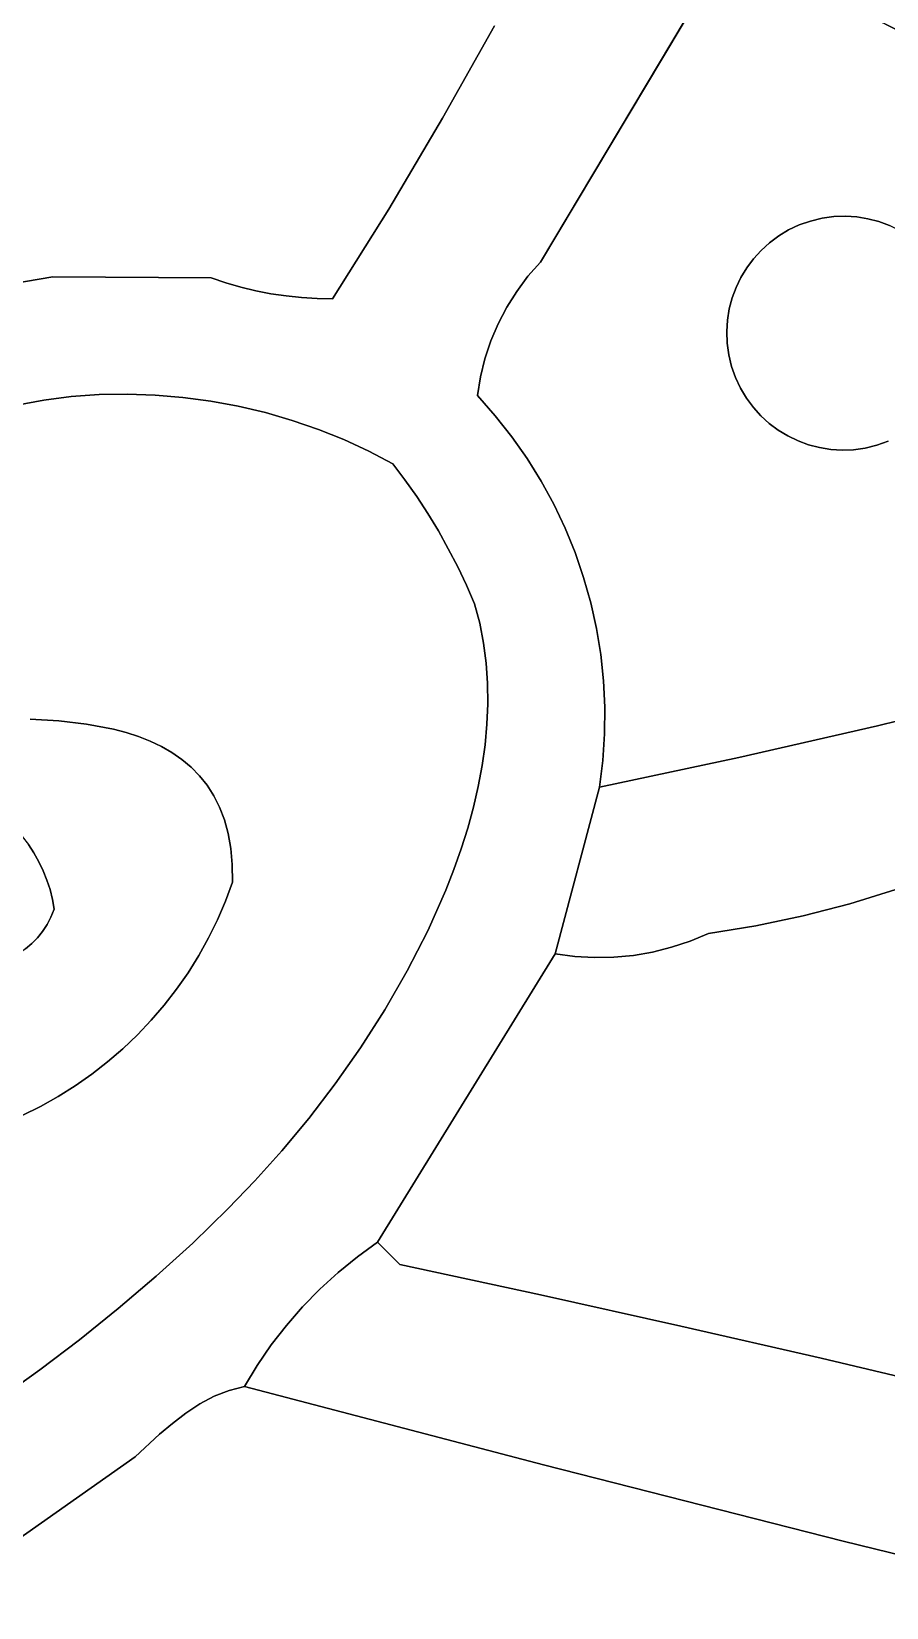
# Model space of a CAD drawing. Header units: inches. Extents: x 36.3 to 71.4, y 17.4 to 61.7.
# Drawn here: x 59.469 to 62.173, y 25.893 to 30.877 of the extents above; entities that cross this region are included whole.
import ezdxf

# ---------------------------------------------------------------- set-up
doc = ezdxf.new("R2010")
doc.units = ezdxf.units.IN
doc.layers.add('SURFACES_FOR_SKETCHUP', color=7, linetype='Continuous')

msp = doc.modelspace()

# ---------------------------------------------------------------- linework, layer by layer
at = {"layer": 'SURFACES_FOR_SKETCHUP'}
for points, invisible_edges in [([(59.407, 30.0793), (59.5363, 30.1016), (59.4638, 31.4881)], 10), ([(59.5452, 31.4727), (59.4638, 31.4881), (59.5363, 30.1016)], 10), ([(59.627, 31.4598), (59.5452, 31.4727), (59.5363, 30.1016)], 10), ([(59.7091, 31.4494), (59.627, 31.4598), (59.5363, 30.1016)], 10), ([(59.7091, 31.4494), (59.5363, 30.1016), (59.7915, 31.4414)], 3), ([(59.7915, 31.4414), (59.5363, 30.1016), (59.8742, 31.436)], 3), ([(60.0377, 30.0987), (59.8742, 31.436), (59.5363, 30.1016)], 3), ([(59.8742, 31.436), (60.0377, 30.0987), (59.957, 31.4331)], 3), ([(59.957, 31.4331), (60.0377, 30.0987), (60.0399, 31.4327)], 3), ([(60.5988, 30.3159), (60.0399, 31.4327), (60.0377, 30.0987)], 11), ([(60.9334, 30.8954), (60.0399, 31.4327), (60.7695, 30.6037)], 3), ([(60.7695, 30.6037), (60.0399, 31.4327), (60.5988, 30.3159)], 3), ([(62.2537, 30.8595), (62.299, 31.2168), (62.1678, 30.9015)], 3), ([(61.617, 31.0505), (60.9334, 30.8954), (61.0787, 30.1482)], 3), ([(61.617, 31.0505), (61.0787, 30.1482), (61.7767, 30.1852)], 10), ([(61.617, 31.0505), (61.7767, 30.1852), (61.8033, 30.2093)], 9), ([(61.617, 31.0505), (61.8033, 30.2093), (61.8323, 30.2309)], 9), ([(61.617, 31.0505), (61.8323, 30.2309), (61.712, 31.0383)], 3), ([(61.8637, 30.2497), (61.712, 31.0383), (61.8323, 30.2309)], 3), ([(61.712, 31.0383), (61.8637, 30.2497), (61.8061, 31.021)], 3), ([(61.8973, 30.2655), (61.8061, 31.021), (61.8637, 30.2497)], 3), ([(61.8061, 31.021), (61.8973, 30.2655), (61.8988, 30.9986)], 3), ([(61.933, 30.2781), (61.8988, 30.9986), (61.8973, 30.2655)], 3), ([(61.8988, 30.9986), (61.933, 30.2781), (61.9902, 30.9711)], 3), ([(61.9698, 30.287), (61.9902, 30.9711), (61.933, 30.2781)], 3), ([(61.9902, 30.9711), (61.9698, 30.287), (62.0799, 30.9388)], 3), ([(62.0066, 30.292), (62.0799, 30.9388), (61.9698, 30.287)], 3), ([(62.0799, 30.9388), (62.0066, 30.292), (62.1678, 30.9015)], 3), ([(60.7695, 30.6037), (61.0787, 30.1482), (60.9334, 30.8954)], 3), ([(62.0432, 30.2933), (62.1678, 30.9015), (62.0066, 30.292)], 3), ([(62.1678, 30.9015), (62.0432, 30.2933), (62.2537, 30.8595)], 3), ([(62.0793, 30.2911), (62.2537, 30.8595), (62.0432, 30.2933)], 3), ([(62.1148, 30.2853), (62.2537, 30.8595), (62.0793, 30.2911)], 3), ([(62.2537, 30.8595), (62.1148, 30.2853), (62.3373, 30.8127)], 3), ([(62.1493, 30.2762), (62.3373, 30.8127), (62.1148, 30.2853)], 3), ([(62.1826, 30.2639), (62.3373, 30.8127), (62.1493, 30.2762)], 3), ([(60.5988, 30.3159), (61.0787, 30.1482), (60.7695, 30.6037)], 3), ([(60.0841, 30.0828), (60.5988, 30.3159), (60.0377, 30.0987)], 3), ([(60.0841, 30.0828), (60.1311, 30.0691), (60.5988, 30.3159)], 10), ([(60.1786, 30.0575), (60.5988, 30.3159), (60.1311, 30.0691)], 3), ([(60.2265, 30.0481), (60.5988, 30.3159), (60.1786, 30.0575)], 3), ([(60.2748, 30.0409), (60.5988, 30.3159), (60.2265, 30.0481)], 3), ([(60.3234, 30.0358), (60.5988, 30.3159), (60.2748, 30.0409)], 3), ([(60.3234, 30.0358), (60.3723, 30.0329), (60.5988, 30.3159)], 10), ([(60.4213, 30.0323), (60.5988, 30.3159), (60.3723, 30.0329)], 2), ([(60.4213, 30.0323), (60.9451, 29.953), (60.5988, 30.3159)], 3), ([(61.0393, 30.1033), (61.0787, 30.1482), (60.5988, 30.3159)], 10), ([(61.0393, 30.1033), (60.5988, 30.3159), (61.0039, 30.0556)], 3), ([(61.0039, 30.0556), (60.5988, 30.3159), (60.9724, 30.0055)], 3), ([(60.9724, 30.0055), (60.5988, 30.3159), (60.9451, 29.953)], 3), ([(61.713, 30.0999), (61.933, 30.2781), (61.7314, 30.1303)], 3), ([(61.933, 30.2781), (61.713, 30.0999), (62.2146, 30.2484)], 11), ([(61.933, 30.2781), (61.8973, 30.2655), (61.7314, 30.1303)], 10), ([(61.7314, 30.1303), (61.8973, 30.2655), (61.7527, 30.1588)], 3), ([(61.7527, 30.1588), (61.8973, 30.2655), (61.7767, 30.1852)], 3), ([(61.8973, 30.2655), (61.8637, 30.2497), (61.7767, 30.1852)], 10), ([(61.9698, 30.287), (61.933, 30.2781), (62.1826, 30.2639)], 10), ([(62.2146, 30.2484), (62.1826, 30.2639), (61.933, 30.2781)], 10), ([(61.9698, 30.287), (62.1148, 30.2853), (62.0066, 30.292)], 3), ([(62.1493, 30.2762), (62.1148, 30.2853), (61.9698, 30.287)], 10), ([(62.1826, 30.2639), (62.1493, 30.2762), (61.9698, 30.287)], 10), ([(62.0793, 30.2911), (62.0432, 30.2933), (62.0066, 30.292)], 8), ([(62.0793, 30.2911), (62.0066, 30.292), (62.1148, 30.2853)], 3), ([(61.713, 30.0999), (61.8615, 29.5984), (62.2146, 30.2484)], 11), ([(61.8033, 30.2093), (61.7767, 30.1852), (61.8637, 30.2497)], 10), ([(61.8637, 30.2497), (61.8323, 30.2309), (61.8033, 30.2093)], 8), ([(62.3927, 30.0284), (62.2146, 30.2484), (61.8615, 29.5984)], 11), ([(61.7527, 30.1588), (61.7767, 30.1852), (61.0787, 30.1482)], 10), ([(61.7314, 30.1303), (61.7527, 30.1588), (61.0787, 30.1482)], 10), ([(61.0787, 30.1482), (61.0393, 30.1033), (61.6695, 29.892)], 10), ([(61.6681, 29.9286), (61.6704, 29.9647), (61.0787, 30.1482)], 10), ([(61.6695, 29.892), (61.6681, 29.9286), (61.0787, 30.1482)], 10), ([(61.6704, 29.9647), (61.6762, 30.0001), (61.0787, 30.1482)], 10), ([(61.6762, 30.0001), (61.6853, 30.0346), (61.0787, 30.1482)], 10), ([(61.6853, 30.0346), (61.6976, 30.068), (61.0787, 30.1482)], 10), ([(61.6976, 30.068), (61.713, 30.0999), (61.0787, 30.1482)], 10), ([(61.713, 30.0999), (61.7314, 30.1303), (61.0787, 30.1482)], 10), ([(59.407, 30.0793), (59.508, 29.7116), (59.5363, 30.1016)], 3), ([(59.508, 29.7116), (59.407, 30.0793), (59.4222, 29.6956)], 3), ([(59.595, 29.7227), (59.5363, 30.1016), (59.508, 29.7116)], 3), ([(60.0377, 30.0987), (59.5363, 30.1016), (59.7712, 29.7306)], 10), ([(59.6828, 29.729), (59.5363, 30.1016), (59.595, 29.7227)], 3), ([(59.6828, 29.729), (59.7712, 29.7306), (59.5363, 30.1016)], 10), ([(59.7712, 29.7306), (59.8597, 29.7277), (60.0377, 30.0987)], 10), ([(59.8597, 29.7277), (59.948, 29.7202), (60.0377, 30.0987)], 10), ([(60.0841, 30.0828), (60.0377, 30.0987), (59.948, 29.7202)], 10), ([(59.948, 29.7202), (60.0359, 29.7084), (60.0841, 30.0828)], 10), ([(60.1311, 30.0691), (60.0841, 30.0828), (60.0359, 29.7084)], 10), ([(60.1786, 30.0575), (60.1311, 30.0691), (60.0359, 29.7084)], 10), ([(61.0393, 30.1033), (61.0039, 30.0556), (61.6695, 29.892)], 10), ([(61.6976, 30.068), (61.6853, 30.0346), (61.6745, 29.8552)], 10), ([(61.6745, 29.8552), (61.6834, 29.8184), (61.6976, 30.068)], 10), ([(61.713, 30.0999), (61.6976, 30.068), (61.6834, 29.8184)], 10), ([(61.6834, 29.8184), (61.8615, 29.5984), (61.713, 30.0999)], 11), ([(60.0359, 29.7084), (60.1231, 29.6923), (60.1786, 30.0575)], 10), ([(60.2265, 30.0481), (60.1786, 30.0575), (60.1231, 29.6923)], 10), ([(60.1231, 29.6923), (60.2091, 29.6719), (60.2265, 30.0481)], 10), ([(60.2748, 30.0409), (60.2265, 30.0481), (60.2091, 29.6719)], 10), ([(60.3234, 30.0358), (60.2748, 30.0409), (60.2091, 29.6719)], 10), ([(60.2091, 29.6719), (60.2937, 29.6475), (60.3234, 30.0358)], 10), ([(60.3723, 30.0329), (60.3234, 30.0358), (60.2937, 29.6475)], 10), ([(60.4213, 30.0323), (60.3723, 30.0329), (60.2937, 29.6475)], 10), ([(60.2937, 29.6475), (60.3765, 29.619), (60.4213, 30.0323)], 10), ([(60.3765, 29.619), (60.4573, 29.5867), (60.4213, 30.0323)], 10), ([(60.9451, 29.953), (60.4213, 30.0323), (60.9221, 29.8986)], 3), ([(60.4213, 30.0323), (60.4573, 29.5867), (60.8892, 29.7847)], 11), ([(60.9221, 29.8986), (60.4213, 30.0323), (60.9034, 29.8424)], 3), ([(60.9034, 29.8424), (60.4213, 30.0323), (60.8892, 29.7847)], 3), ([(60.9724, 30.0055), (61.6695, 29.892), (61.0039, 30.0556)], 3), ([(61.6853, 30.0346), (61.6762, 30.0001), (61.6745, 29.8552)], 10), ([(62.1431, 29.5688), (62.3927, 30.0284), (61.8615, 29.5984)], 11), ([(62.1431, 29.5688), (62.3631, 29.7469), (62.3927, 30.0284)], 11), ([(60.9451, 29.953), (60.9886, 29.5958), (60.9724, 30.0055)], 3), ([(61.6695, 29.892), (60.9724, 30.0055), (61.6745, 29.8552)], 3), ([(60.9724, 30.0055), (60.9886, 29.5958), (61.6745, 29.8552)], 11), ([(61.6704, 29.9647), (61.6681, 29.9286), (61.6695, 29.892)], 8), ([(61.6704, 29.9647), (61.6695, 29.892), (61.6762, 30.0001)], 3), ([(61.6745, 29.8552), (61.6762, 30.0001), (61.6695, 29.892)], 3), ([(60.9221, 29.8986), (60.9886, 29.5958), (60.9451, 29.953)], 3), ([(60.9034, 29.8424), (60.9361, 29.6621), (60.9221, 29.8986)], 3), ([(60.9886, 29.5958), (60.9221, 29.8986), (60.9361, 29.6621)], 3), ([(60.8892, 29.7847), (60.9361, 29.6621), (60.9034, 29.8424)], 3), ([(61.0369, 29.5269), (61.6745, 29.8552), (60.9886, 29.5958)], 3), ([(61.6745, 29.8552), (61.0369, 29.5269), (61.6834, 29.8184)], 3), ([(61.6834, 29.8184), (61.0369, 29.5269), (61.696, 29.7827)], 3), ([(61.6834, 29.8184), (61.696, 29.7827), (61.8312, 29.6168)], 10), ([(61.8615, 29.5984), (61.6834, 29.8184), (61.8312, 29.6168)], 3), ([(60.5357, 29.5505), (60.8892, 29.7847), (60.4573, 29.5867)], 3), ([(60.8892, 29.7847), (60.5357, 29.5505), (60.8796, 29.7258)], 3), ([(60.8892, 29.7847), (60.8796, 29.7258), (60.9361, 29.6621)], 8), ([(61.0811, 29.4556), (61.696, 29.7827), (61.0369, 29.5269)], 3), ([(61.696, 29.7827), (61.0811, 29.4556), (61.7118, 29.7491)], 3), ([(61.8027, 29.6381), (61.696, 29.7827), (61.7763, 29.6621)], 3), ([(61.8312, 29.6168), (61.696, 29.7827), (61.8027, 29.6381)], 3), ([(61.696, 29.7827), (61.7118, 29.7491), (61.7763, 29.6621)], 10), ([(59.4222, 29.6956), (59.5552, 28.6967), (59.508, 29.7116)], 3), ([(59.508, 29.7116), (59.5552, 28.6967), (59.595, 29.7227)], 3), ([(59.6435, 28.6866), (59.595, 29.7227), (59.5552, 28.6967)], 3), ([(59.595, 29.7227), (59.6435, 28.6866), (59.6828, 29.729)], 3), ([(59.6828, 29.729), (59.6435, 28.6866), (59.7712, 29.7306)], 3), ([(59.7279, 28.6706), (59.7712, 29.7306), (59.6435, 28.6866)], 3), ([(59.7712, 29.7306), (59.7279, 28.6706), (59.8597, 29.7277)], 3), ([(59.8597, 29.7277), (59.7279, 28.6706), (59.948, 29.7202)], 3), ([(59.7682, 28.66), (59.948, 29.7202), (59.7279, 28.6706)], 3), ([(59.948, 29.7202), (59.7682, 28.66), (60.0359, 29.7084)], 3), ([(60.6114, 29.5105), (60.8796, 29.7258), (60.5357, 29.5505)], 3), ([(60.6502, 29.4591), (60.8796, 29.7258), (60.6114, 29.5105)], 3), ([(60.8796, 29.7258), (60.6502, 29.4591), (60.9361, 29.6621)], 3), ([(61.1211, 29.3822), (61.7118, 29.7491), (61.0811, 29.4556)], 3), ([(61.7118, 29.7491), (61.1211, 29.3822), (61.7306, 29.7177)], 3), ([(61.1569, 29.3068), (61.7306, 29.7177), (61.1211, 29.3822)], 3), ([(61.7306, 29.7177), (61.1569, 29.3068), (61.7522, 29.6886)], 3), ([(61.7522, 29.6886), (61.7763, 29.6621), (61.7118, 29.7491)], 10), ([(61.7118, 29.7491), (61.7306, 29.7177), (61.7522, 29.6886)], 8), ([(62.3631, 29.7469), (62.1431, 29.5688), (62.3447, 29.7166)], 3), ([(62.1431, 29.5688), (62.1788, 29.5814), (62.3447, 29.7166)], 10), ([(59.5552, 28.6967), (59.4222, 29.6956), (59.4644, 28.702)], 3), ([(59.8071, 28.6475), (60.0359, 29.7084), (59.7682, 28.66)], 3), ([(60.0359, 29.7084), (59.8071, 28.6475), (60.1231, 29.6923)], 3), ([(59.8444, 28.6329), (60.1231, 29.6923), (59.8071, 28.6475)], 3), ([(60.1231, 29.6923), (59.8444, 28.6329), (60.2091, 29.6719)], 3), ([(60.2091, 29.6719), (59.8444, 28.6329), (60.2937, 29.6475)], 3), ([(60.6873, 29.4065), (60.9361, 29.6621), (60.6502, 29.4591)], 3), ([(60.9361, 29.6621), (60.6873, 29.4065), (60.9886, 29.5958)], 3), ([(61.7522, 29.6886), (61.1569, 29.3068), (61.7763, 29.6621)], 3), ([(61.1882, 29.2297), (61.7763, 29.6621), (61.1569, 29.3068)], 3), ([(61.7763, 29.6621), (61.1882, 29.2297), (61.8027, 29.6381)], 3), ([(59.8798, 28.616), (60.2937, 29.6475), (59.8444, 28.6329)], 3), ([(60.2937, 29.6475), (59.8798, 28.616), (60.3765, 29.619)], 3), ([(59.9133, 28.5968), (60.3765, 29.619), (59.8798, 28.616)], 3), ([(60.3765, 29.619), (59.9133, 28.5968), (60.4573, 29.5867)], 3), ([(61.2152, 29.151), (61.8027, 29.6381), (61.1882, 29.2297)], 3), ([(61.8027, 29.6381), (61.2152, 29.151), (61.8312, 29.6168)], 3), ([(61.8312, 29.6168), (61.2152, 29.151), (61.8615, 29.5984)], 3), ([(60.4573, 29.5867), (59.9133, 28.5968), (60.7225, 29.3526)], 11), ([(60.6873, 29.4065), (60.4573, 29.5867), (60.7225, 29.3526)], 3), ([(60.4573, 29.5867), (60.6873, 29.4065), (60.5357, 29.5505)], 3), ([(60.7225, 29.3526), (60.9886, 29.5958), (60.6873, 29.4065)], 3), ([(60.9886, 29.5958), (60.7225, 29.3526), (61.0369, 29.5269)], 3), ([(61.2378, 29.0708), (61.8615, 29.5984), (61.2152, 29.151)], 3), ([(61.8935, 29.583), (61.8615, 29.5984), (61.2378, 29.0708)], 10), ([(61.2378, 29.0708), (61.2558, 28.9895), (61.8935, 29.583)], 10), ([(61.9268, 29.5706), (61.8935, 29.583), (61.2558, 28.9895)], 10), ([(61.2558, 28.9895), (61.706, 28.5809), (61.9268, 29.5706)], 11), ([(61.9268, 29.5706), (61.706, 28.5809), (61.9613, 29.5615)], 3), ([(62.1446, 28.6815), (61.9613, 29.5615), (61.706, 28.5809)], 3), ([(61.8615, 29.5984), (61.8935, 29.583), (62.1431, 29.5688)], 10), ([(61.8935, 29.583), (61.9268, 29.5706), (62.1063, 29.5599)], 10), ([(62.1063, 29.5599), (62.1431, 29.5688), (61.8935, 29.583)], 10), ([(61.9268, 29.5706), (61.9613, 29.5615), (62.1063, 29.5599)], 10), ([(61.9968, 29.5558), (61.9613, 29.5615), (62.1446, 28.6815)], 10), ([(61.9968, 29.5558), (62.0694, 29.5548), (61.9613, 29.5615)], 3), ([(62.1063, 29.5599), (61.9613, 29.5615), (62.0694, 29.5548)], 3), ([(62.0694, 29.5548), (62.1446, 28.6815), (62.1063, 29.5599)], 3), ([(62.1063, 29.5599), (62.1446, 28.6815), (62.1431, 29.5688)], 3), ([(62.1431, 29.5688), (62.5815, 28.7891), (62.1788, 29.5814)], 3), ([(62.5815, 28.7891), (62.1431, 29.5688), (62.1446, 28.6815)], 3), ([(60.6502, 29.4591), (60.5357, 29.5505), (60.6873, 29.4065)], 3), ([(60.6114, 29.5105), (60.5357, 29.5505), (60.6502, 29.4591)], 2), ([(60.7559, 29.2977), (61.0369, 29.5269), (60.7225, 29.3526)], 3), ([(61.0369, 29.5269), (60.7559, 29.2977), (61.0811, 29.4556)], 3), ([(61.9968, 29.5558), (62.1446, 28.6815), (62.0329, 29.5535)], 3), ([(61.9968, 29.5558), (62.0329, 29.5535), (62.0694, 29.5548)], 8), ([(62.0329, 29.5535), (62.1446, 28.6815), (62.0694, 29.5548)], 3), ([(60.7874, 29.2416), (61.0811, 29.4556), (60.7559, 29.2977)], 3), ([(61.0811, 29.4556), (60.7874, 29.2416), (61.1211, 29.3822)], 3), ([(60.817, 29.1845), (61.1211, 29.3822), (60.7874, 29.2416)], 3), ([(61.1211, 29.3822), (60.817, 29.1845), (61.1569, 29.3068)], 3), ([(59.9447, 28.5751), (60.7225, 29.3526), (59.9133, 28.5968)], 3), ([(60.7225, 29.3526), (59.9447, 28.5751), (60.7559, 29.2977)], 3), ([(60.7559, 29.2977), (59.9447, 28.5751), (60.7874, 29.2416)], 3), ([(60.8447, 29.1263), (61.1569, 29.3068), (60.817, 29.1845)], 3), ([(61.1569, 29.3068), (60.8447, 29.1263), (61.1882, 29.2297)], 3), ([(59.9738, 28.5507), (60.7874, 29.2416), (59.9447, 28.5751)], 3), ([(60.7874, 29.2416), (59.9738, 28.5507), (60.817, 29.1845)], 3), ([(60.8704, 29.0673), (61.1882, 29.2297), (60.8447, 29.1263)], 3), ([(61.1882, 29.2297), (60.8704, 29.0673), (61.2152, 29.151)], 3), ([(60.817, 29.1845), (59.9738, 28.5507), (60.8447, 29.1263)], 3), ([(60.0004, 28.5235), (60.8447, 29.1263), (59.9738, 28.5507)], 3), ([(60.8447, 29.1263), (60.0004, 28.5235), (60.8867, 29.0056)], 11), ([(60.8704, 29.0673), (60.8447, 29.1263), (60.8867, 29.0056)], 2), ([(60.8867, 29.0056), (61.2152, 29.151), (60.8704, 29.0673)], 3), ([(61.2152, 29.151), (60.8867, 29.0056), (61.2378, 29.0708)], 3), ([(60.8989, 28.9431), (61.2378, 29.0708), (60.8867, 29.0056)], 3), ([(61.2378, 29.0708), (60.8989, 28.9431), (61.2558, 28.9895)], 3), ([(60.8989, 28.9431), (60.8867, 29.0056), (60.0004, 28.5235)], 10), ([(60.9072, 28.8798), (61.2558, 28.9895), (60.8989, 28.9431)], 3), ([(61.2558, 28.9895), (60.9072, 28.8798), (61.2693, 28.9072)], 3), ([(61.2693, 28.9072), (61.706, 28.5809), (61.2558, 28.9895)], 3), ([(60.9072, 28.8798), (60.8989, 28.9431), (60.0004, 28.5235)], 10), ([(60.0004, 28.5235), (60.0244, 28.4934), (60.9072, 28.8798)], 10), ([(60.9116, 28.8159), (60.9072, 28.8798), (60.0244, 28.4934)], 10), ([(60.9116, 28.8159), (61.2693, 28.9072), (60.9072, 28.8798)], 3), ([(61.2693, 28.9072), (60.9116, 28.8159), (61.2781, 28.8241)], 3), ([(61.2781, 28.8241), (61.706, 28.5809), (61.2693, 28.9072)], 3), ([(60.9124, 28.7513), (60.9116, 28.8159), (60.0244, 28.4934)], 10), ([(60.9124, 28.7513), (61.2781, 28.8241), (60.9116, 28.8159)], 3), ([(61.2781, 28.8241), (60.9124, 28.7513), (61.2822, 28.7403)], 3), ([(61.2822, 28.7403), (61.706, 28.5809), (61.2781, 28.8241)], 3), ([(62.5815, 28.7891), (62.1446, 28.6815), (62.4958, 28.2259)], 10), ([(60.9097, 28.6864), (60.9124, 28.7513), (60.0244, 28.4934)], 10), ([(60.9124, 28.7513), (60.9097, 28.6864), (61.2822, 28.7403)], 10), ([(61.2816, 28.6562), (61.2822, 28.7403), (60.9097, 28.6864)], 10), ([(61.2816, 28.6562), (61.706, 28.5809), (61.2822, 28.7403)], 3), ([(59.4644, 28.702), (59.44, 28.331), (59.5552, 28.6967)], 3), ([(59.5552, 28.6967), (59.44, 28.331), (59.6435, 28.6866)], 3), ([(59.44, 28.331), (59.4593, 28.3056), (59.6435, 28.6866)], 10), ([(59.7279, 28.6706), (59.6435, 28.6866), (59.4593, 28.3056)], 10), ([(59.4593, 28.3056), (59.4768, 28.2791), (59.7279, 28.6706)], 10), ([(59.7682, 28.66), (59.7279, 28.6706), (59.4768, 28.2791)], 10), ([(60.0244, 28.4934), (60.0457, 28.4601), (60.9097, 28.6864)], 10), ([(60.9037, 28.621), (60.9097, 28.6864), (60.0457, 28.4601)], 10), ([(60.9097, 28.6864), (60.9037, 28.621), (61.2816, 28.6562)], 10), ([(62.1446, 28.6815), (61.706, 28.5809), (62.0569, 28.1188)], 10), ([(62.0569, 28.1188), (62.2025, 28.1639), (62.1446, 28.6815)], 10), ([(62.2025, 28.1639), (62.4958, 28.2259), (62.1446, 28.6815)], 10), ([(59.7682, 28.66), (59.4768, 28.2791), (59.8071, 28.6475)], 3), ([(59.4924, 28.2515), (59.8071, 28.6475), (59.4768, 28.2791)], 3), ([(59.8071, 28.6475), (59.4924, 28.2515), (59.8444, 28.6329)], 3), ([(59.8444, 28.6329), (59.4924, 28.2515), (59.8798, 28.616)], 3), ([(59.8798, 28.616), (59.4924, 28.2515), (59.9133, 28.5968)], 3), ([(60.8944, 28.5554), (60.9037, 28.621), (60.0457, 28.4601)], 10), ([(60.9037, 28.621), (60.8944, 28.5554), (61.2762, 28.5717)], 10), ([(61.2762, 28.5717), (61.2816, 28.6562), (60.9037, 28.621)], 10), ([(61.2762, 28.5717), (61.706, 28.5809), (61.2816, 28.6562)], 3), ([(59.5061, 28.2229), (59.9133, 28.5968), (59.4924, 28.2515)], 3), ([(59.9133, 28.5968), (59.5061, 28.2229), (59.9447, 28.5751)], 3), ([(59.9447, 28.5751), (59.5061, 28.2229), (59.9738, 28.5507)], 3), ([(61.2659, 28.4873), (61.2762, 28.5717), (60.8944, 28.5554)], 10), ([(61.706, 28.5809), (61.2659, 28.4873), (61.61, 28.0248)], 10), ([(61.2659, 28.4873), (61.706, 28.5809), (61.2762, 28.5717)], 2), ([(61.61, 28.0248), (61.7605, 28.0492), (61.706, 28.5809)], 10), ([(61.9095, 28.0805), (62.0569, 28.1188), (61.706, 28.5809)], 10), ([(61.7605, 28.0492), (61.9095, 28.0805), (61.706, 28.5809)], 10), ([(59.9738, 28.5507), (59.5061, 28.2229), (60.0004, 28.5235)], 3), ([(60.0004, 28.5235), (59.5061, 28.2229), (60.0244, 28.4934)], 3), ([(60.8944, 28.5554), (60.0457, 28.4601), (60.0639, 28.4236)], 9), ([(60.8944, 28.5554), (60.0639, 28.4236), (60.882, 28.4896)], 3), ([(60.8944, 28.5554), (60.882, 28.4896), (61.2659, 28.4873)], 10), ([(60.0457, 28.4601), (60.0244, 28.4934), (59.5061, 28.2229)], 10), ([(60.0791, 28.3837), (60.882, 28.4896), (60.0639, 28.4236)], 3), ([(60.882, 28.4896), (60.0791, 28.3837), (60.8668, 28.4238)], 3), ([(61.2659, 28.4873), (60.8487, 28.3579), (61.1254, 27.9606)], 3), ([(60.8668, 28.4238), (60.8487, 28.3579), (61.2659, 28.4873)], 10), ([(60.882, 28.4896), (60.8668, 28.4238), (61.2659, 28.4873)], 10), ([(61.1254, 27.9606), (61.1872, 27.9522), (61.2659, 28.4873)], 2), ([(61.1872, 27.9522), (61.2492, 27.9485), (61.2659, 28.4873)], 10), ([(61.3111, 27.9496), (61.2659, 28.4873), (61.2492, 27.9485)], 3), ([(61.4336, 27.9658), (61.4937, 27.9809), (61.2659, 28.4873)], 10), ([(61.3727, 27.9554), (61.4336, 27.9658), (61.2659, 28.4873)], 10), ([(61.5526, 28.0006), (61.2659, 28.4873), (61.4937, 27.9809)], 3), ([(61.3727, 27.9554), (61.2659, 28.4873), (61.3111, 27.9496)], 3), ([(61.61, 28.0248), (61.2659, 28.4873), (61.5526, 28.0006)], 3), ([(59.5061, 28.2229), (59.5178, 28.1935), (60.0457, 28.4601)], 10), ([(60.0639, 28.4236), (60.0457, 28.4601), (59.5178, 28.1935)], 10), ([(60.0791, 28.3837), (60.0639, 28.4236), (59.5178, 28.1935)], 10), ([(60.8668, 28.4238), (60.0791, 28.3837), (60.8487, 28.3579)], 3), ([(60.091, 28.3403), (60.0791, 28.3837), (59.5178, 28.1935)], 10), ([(60.091, 28.3403), (60.8487, 28.3579), (60.0791, 28.3837)], 3), ([(59.5178, 28.1935), (59.5276, 28.1633), (60.091, 28.3403)], 10), ([(60.0994, 28.2932), (60.091, 28.3403), (59.5276, 28.1633)], 10), ([(60.8487, 28.3579), (60.091, 28.3403), (60.8281, 28.2922)], 3), ([(60.8281, 28.2922), (60.091, 28.3403), (60.8049, 28.2267)], 3), ([(60.0994, 28.2932), (60.8049, 28.2267), (60.091, 28.3403)], 3), ([(60.8281, 28.2922), (61.1254, 27.9606), (60.8487, 28.3579)], 3), ([(59.169, 28.2657), (59.4924, 28.2515), (59.2019, 28.3041)], 3), ([(59.4924, 28.2515), (59.169, 28.2657), (59.5061, 28.2229)], 3), ([(59.5061, 28.2229), (59.169, 28.2657), (59.4504, 27.976)], 11), ([(59.4593, 28.3056), (59.2019, 28.3041), (59.4768, 28.2791)], 3), ([(59.4768, 28.2791), (59.2019, 28.3041), (59.4924, 28.2515)], 3), ([(60.1042, 28.2422), (60.0994, 28.2932), (59.5276, 28.1633)], 10), ([(60.8049, 28.2267), (60.0994, 28.2932), (60.7795, 28.1615)], 3), ([(60.1042, 28.2422), (60.7795, 28.1615), (60.0994, 28.2932)], 3), ([(60.8049, 28.2267), (61.1254, 27.9606), (60.8281, 28.2922)], 3), ([(59.5178, 28.1935), (59.5061, 28.2229), (59.4504, 27.976)], 10), ([(60.0827, 28.1267), (60.1042, 28.2422), (59.5276, 28.1633)], 11), ([(60.0827, 28.1267), (60.1052, 28.1872), (60.1042, 28.2422)], 8), ([(60.7795, 28.1615), (60.1042, 28.2422), (60.7222, 28.0325)], 3), ([(60.1052, 28.1872), (60.7222, 28.0325), (60.1042, 28.2422)], 3), ([(60.7795, 28.1615), (61.1254, 27.9606), (60.8049, 28.2267)], 3), ([(59.4504, 27.976), (59.4697, 27.9926), (59.5178, 28.1935)], 10), ([(59.4697, 27.9926), (59.4875, 28.0111), (59.5178, 28.1935)], 10), ([(59.5178, 28.1935), (59.4875, 28.0111), (59.5276, 28.1633)], 3), ([(60.0827, 28.1267), (60.6573, 27.906), (60.1052, 28.1872)], 3), ([(60.7222, 28.0325), (60.1052, 28.1872), (60.6573, 27.906)], 3), ([(59.4875, 28.0111), (59.5037, 28.0312), (59.5276, 28.1633)], 10), ([(59.5037, 28.0312), (59.5181, 28.0529), (59.5276, 28.1633)], 10), ([(59.5352, 28.1324), (59.5276, 28.1633), (59.5181, 28.0529)], 10), ([(59.5305, 28.0762), (59.5352, 28.1324), (59.5181, 28.0529)], 3), ([(59.5352, 28.1324), (60.0827, 28.1267), (59.5276, 28.1633)], 3), ([(59.5408, 28.101), (59.5352, 28.1324), (59.5305, 28.0762)], 2), ([(59.5408, 28.101), (60.0572, 28.0677), (59.5352, 28.1324)], 3), ([(60.0827, 28.1267), (59.5352, 28.1324), (60.0572, 28.0677)], 3), ([(60.0572, 28.0677), (60.5861, 27.7826), (60.0827, 28.1267)], 3), ([(60.6573, 27.906), (60.0827, 28.1267), (60.5861, 27.7826)], 3), ([(60.7222, 28.0325), (61.1254, 27.9606), (60.7795, 28.1615)], 3), ([(62.0569, 28.1188), (61.9095, 28.0805), (61.9669, 26.6809)], 10), ([(61.9669, 26.6809), (62.4099, 26.5765), (62.0569, 28.1188)], 10), ([(62.0569, 28.1188), (62.4099, 26.5765), (62.2025, 28.1639)], 3), ([(59.5305, 28.0762), (59.5181, 28.0529), (59.8889, 27.7982)], 10), ([(59.5408, 28.101), (59.5305, 28.0762), (59.9278, 27.8484)], 10), ([(59.8889, 27.7982), (59.9278, 27.8484), (59.5305, 28.0762)], 10), ([(59.9979, 27.9545), (60.0289, 28.0103), (59.5408, 28.101)], 10), ([(59.9641, 27.9005), (59.9979, 27.9545), (59.5408, 28.101)], 10), ([(60.0572, 28.0677), (59.5408, 28.101), (60.0289, 28.0103)], 3), ([(59.9641, 27.9005), (59.5408, 28.101), (59.9278, 27.8484)], 3), ([(60.0289, 28.0103), (60.5861, 27.7826), (60.0572, 28.0677)], 3), ([(61.9095, 28.0805), (61.7605, 28.0492), (61.9669, 26.6809)], 10), ([(59.5037, 28.0312), (59.4875, 28.0111), (59.8476, 27.75)], 10), ([(59.5181, 28.0529), (59.5037, 28.0312), (59.8476, 27.75)], 10), ([(59.8476, 27.75), (59.8889, 27.7982), (59.5181, 28.0529)], 10), ([(60.6573, 27.906), (61.1254, 27.9606), (60.7222, 28.0325)], 3), ([(61.7605, 28.0492), (61.5526, 28.0006), (61.5232, 26.7825)], 11), ([(61.5232, 26.7825), (61.9669, 26.6809), (61.7605, 28.0492)], 10), ([(61.7605, 28.0492), (61.61, 28.0248), (61.5526, 28.0006)], 8), ([(59.4504, 27.976), (59.4297, 27.9613), (59.7099, 27.6186)], 10), ([(59.4697, 27.9926), (59.4504, 27.976), (59.758, 27.6601)], 10), ([(59.7099, 27.6186), (59.758, 27.6601), (59.4504, 27.976)], 10), ([(59.4875, 28.0111), (59.4697, 27.9926), (59.804, 27.704)], 10), ([(59.758, 27.6601), (59.804, 27.704), (59.4697, 27.9926)], 10), ([(59.804, 27.704), (59.8476, 27.75), (59.4875, 28.0111)], 10), ([(59.9979, 27.9545), (60.5097, 27.6633), (60.0289, 28.0103)], 3), ([(60.5861, 27.7826), (60.0289, 28.0103), (60.5097, 27.6633)], 3), ([(61.4336, 27.9658), (61.3727, 27.9554), (61.5232, 26.7825)], 10), ([(61.4937, 27.9809), (61.4336, 27.9658), (61.5232, 26.7825)], 10), ([(61.5526, 28.0006), (61.4937, 27.9809), (61.5232, 26.7825)], 10), ([(59.3363, 27.9226), (59.311, 27.9183), (59.4972, 27.4773)], 10), ([(59.4393, 27.4486), (59.4972, 27.4773), (59.311, 27.9183)], 10), ([(59.3609, 27.9291), (59.3363, 27.9226), (59.4972, 27.4773)], 10), ([(59.3848, 27.9377), (59.3609, 27.9291), (59.5532, 27.5087)], 10), ([(59.4972, 27.4773), (59.5532, 27.5087), (59.3609, 27.9291)], 10), ([(59.4078, 27.9485), (59.3848, 27.9377), (59.6074, 27.5428)], 10), ([(59.5532, 27.5087), (59.6074, 27.5428), (59.3848, 27.9377)], 10), ([(59.4297, 27.9613), (59.4078, 27.9485), (59.6597, 27.5795)], 10), ([(59.6074, 27.5428), (59.6597, 27.5795), (59.4078, 27.9485)], 10), ([(59.6597, 27.5795), (59.7099, 27.6186), (59.4297, 27.9613)], 10), ([(59.9641, 27.9005), (60.4292, 27.5487), (59.9979, 27.9545)], 3), ([(60.5097, 27.6633), (59.9979, 27.9545), (60.4292, 27.5487)], 3), ([(60.5636, 27.0477), (61.1254, 27.9606), (60.5097, 27.6633)], 10), ([(60.5861, 27.7826), (60.5097, 27.6633), (61.1254, 27.9606)], 10), ([(60.5636, 27.0477), (61.0789, 26.8813), (61.1254, 27.9606)], 3), ([(60.6573, 27.906), (60.5861, 27.7826), (61.1254, 27.9606)], 10), ([(61.1872, 27.9522), (61.1254, 27.9606), (61.0789, 26.8813)], 10), ([(61.3727, 27.9554), (61.3111, 27.9496), (61.0789, 26.8813)], 10), ([(61.0789, 26.8813), (61.5232, 26.7825), (61.3727, 27.9554)], 10), ([(61.2492, 27.9485), (61.1872, 27.9522), (61.0789, 26.8813)], 10), ([(61.3111, 27.9496), (61.2492, 27.9485), (61.0789, 26.8813)], 10), ([(59.9278, 27.8484), (60.4292, 27.5487), (59.9641, 27.9005)], 3), ([(59.8889, 27.7982), (60.346, 27.4398), (59.9278, 27.8484)], 3), ([(60.4292, 27.5487), (59.9278, 27.8484), (60.346, 27.4398)], 3), ([(59.8476, 27.75), (60.346, 27.4398), (59.8889, 27.7982)], 3), ([(59.804, 27.704), (60.2611, 27.3372), (59.8476, 27.75)], 3), ([(60.346, 27.4398), (59.8476, 27.75), (60.2611, 27.3372)], 3), ([(59.758, 27.6601), (60.1757, 27.2417), (59.804, 27.704)], 3), ([(60.2611, 27.3372), (59.804, 27.704), (60.1757, 27.2417)], 3), ([(59.7099, 27.6186), (59.6597, 27.5795), (60.091, 27.1542)], 10), ([(59.758, 27.6601), (59.7099, 27.6186), (60.1757, 27.2417)], 10), ([(60.091, 27.1542), (60.1757, 27.2417), (59.7099, 27.6186)], 10), ([(60.5097, 27.6633), (60.4292, 27.5487), (60.5636, 27.0477)], 10), ([(59.6597, 27.5795), (59.6074, 27.5428), (59.9788, 27.0455)], 10), ([(59.9788, 27.0455), (60.091, 27.1542), (59.6597, 27.5795)], 10), ([(59.6074, 27.5428), (59.5532, 27.5087), (59.9788, 27.0455)], 10), ([(60.4292, 27.5487), (60.346, 27.4398), (60.5636, 27.0477)], 10), ([(59.4972, 27.4773), (59.4393, 27.4486), (59.863, 26.9401)], 10), ([(59.5532, 27.5087), (59.4972, 27.4773), (59.863, 26.9401)], 10), ([(59.863, 26.9401), (59.9788, 27.0455), (59.5532, 27.5087)], 10), ([(59.4393, 27.4486), (59.3767, 27.4026), (59.863, 26.9401)], 10), ([(60.346, 27.4398), (60.2611, 27.3372), (60.5636, 27.0477)], 10), ([(59.3767, 27.4026), (59.3125, 27.3588), (59.7436, 26.838)], 10), ([(59.7436, 26.838), (59.863, 26.9401), (59.3767, 27.4026)], 10), ([(59.2469, 27.3174), (59.1799, 27.2783), (59.621, 26.7394)], 10), ([(59.3125, 27.3588), (59.2469, 27.3174), (59.621, 26.7394)], 10), ([(59.621, 26.7394), (59.7436, 26.838), (59.3125, 27.3588)], 10), ([(60.2611, 27.3372), (60.1757, 27.2417), (60.4999, 27.0017)], 10), ([(60.4999, 27.0017), (60.5636, 27.0477), (60.2611, 27.3372)], 10), ([(59.1799, 27.2783), (59.1116, 27.2416), (59.4952, 26.6443)], 10), ([(59.4952, 26.6443), (59.621, 26.7394), (59.1799, 27.2783)], 10), ([(59.1116, 27.2416), (59.042, 27.2073), (59.4952, 26.6443)], 10), ([(60.1757, 27.2417), (60.091, 27.1542), (60.3814, 26.8995)], 10), ([(60.4391, 26.9522), (60.4999, 27.0017), (60.1757, 27.2417)], 10), ([(60.3814, 26.8995), (60.4391, 26.9522), (60.1757, 27.2417)], 10), ([(59.3663, 26.553), (59.4952, 26.6443), (59.042, 27.2073)], 10), ([(60.091, 27.1542), (59.9788, 27.0455), (60.3267, 26.8436)], 10), ([(60.3267, 26.8436), (60.3814, 26.8995), (60.091, 27.1542)], 10), ([(59.9788, 27.0455), (59.863, 26.9401), (60.2274, 26.7229)], 10), ([(60.2274, 26.7229), (60.2754, 26.7847), (59.9788, 27.0455)], 10), ([(60.2754, 26.7847), (60.3267, 26.8436), (59.9788, 27.0455)], 10), ([(60.5636, 27.0477), (60.4999, 27.0017), (60.634, 26.9774)], 2), ([(60.5636, 27.0477), (60.634, 26.9774), (61.0789, 26.8813)], 8), ([(60.634, 26.9774), (60.3267, 26.8436), (61.0887, 26.3437)], 11), ([(60.3267, 26.8436), (60.634, 26.9774), (60.3814, 26.8995)], 3), ([(60.3814, 26.8995), (60.634, 26.9774), (60.4391, 26.9522)], 3), ([(60.4999, 27.0017), (60.4391, 26.9522), (60.634, 26.9774)], 10), ([(60.634, 26.9774), (61.0887, 26.3437), (61.0789, 26.8813)], 3), ([(59.863, 26.9401), (59.7436, 26.838), (60.047, 26.5608)], 10), ([(60.047, 26.5608), (60.094, 26.5795), (59.863, 26.9401)], 10), ([(60.183, 26.6583), (59.863, 26.9401), (60.094, 26.5795)], 11), ([(60.183, 26.6583), (60.2274, 26.7229), (59.863, 26.9401)], 10), ([(61.0789, 26.8813), (61.0887, 26.3437), (61.5232, 26.7825)], 3), ([(59.7436, 26.838), (59.621, 26.7394), (59.9146, 26.4751)], 10), ([(60.0014, 26.5364), (60.047, 26.5608), (59.7436, 26.838)], 10), ([(59.9572, 26.5075), (60.0014, 26.5364), (59.7436, 26.838)], 10), ([(59.9146, 26.4751), (59.9572, 26.5075), (59.7436, 26.838)], 10), ([(60.2754, 26.7847), (61.0887, 26.3437), (60.3267, 26.8436)], 3), ([(60.2754, 26.7847), (60.2274, 26.7229), (61.0887, 26.3437)], 10), ([(62.0367, 26.1024), (61.5232, 26.7825), (61.0887, 26.3437)], 3), ([(61.5232, 26.7825), (62.0367, 26.1024), (61.9669, 26.6809)], 3), ([(59.621, 26.7394), (59.4952, 26.6443), (59.7967, 26.3695)], 10), ([(59.7967, 26.3695), (59.8736, 26.4405), (59.621, 26.7394)], 10), ([(59.8736, 26.4405), (59.9146, 26.4751), (59.621, 26.7394)], 10), ([(60.183, 26.6583), (61.0887, 26.3437), (60.2274, 26.7229)], 3), ([(61.9669, 26.6809), (62.0367, 26.1024), (62.4099, 26.5765)], 3), ([(59.4952, 26.6443), (59.3663, 26.553), (59.7967, 26.3695)], 10), ([(60.094, 26.5795), (60.1423, 26.5912), (60.183, 26.6583)], 8), ([(60.1423, 26.5912), (61.0887, 26.3437), (60.183, 26.6583)], 2), ([(61.0887, 26.3437), (60.1423, 26.5912), (59.8279, 25.2342)], 10), ([(59.8736, 26.4405), (59.8279, 25.2342), (60.1423, 26.5912)], 11), ([(59.8736, 26.4405), (60.1423, 26.5912), (59.9146, 26.4751)], 3), ([(59.9146, 26.4751), (60.1423, 26.5912), (59.9572, 26.5075)], 3), ([(60.0014, 26.5364), (59.9572, 26.5075), (60.1423, 26.5912)], 10), ([(60.0014, 26.5364), (60.1423, 26.5912), (60.047, 26.5608)], 3), ([(60.094, 26.5795), (60.047, 26.5608), (60.1423, 26.5912)], 2), ([(62.4099, 26.5765), (62.0367, 26.1024), (62.8522, 26.4694)], 3), ([(59.2644, 25.9943), (59.7967, 26.3695), (59.3663, 26.553)], 10), ([(62.9863, 25.8676), (62.8522, 26.4694), (62.0367, 26.1024)], 3), ([(59.7967, 26.3695), (59.8279, 25.2342), (59.8736, 26.4405)], 3), ([(59.7967, 26.3695), (59.2644, 25.9943), (59.5491, 25.6164)], 8), ([(59.7967, 26.3695), (59.5491, 25.6164), (59.8279, 25.2342)], 9), ([(59.8279, 25.2342), (60.1009, 24.8478), (61.0887, 26.3437)], 10), ([(60.1009, 24.8478), (61.5627, 24.7325), (61.0887, 26.3437)], 11), ([(62.0367, 26.1024), (61.0887, 26.3437), (61.8258, 24.9497)], 10), ([(61.6117, 24.7803), (61.0887, 26.3437), (61.5627, 24.7325)], 3), ([(61.6627, 24.826), (61.0887, 26.3437), (61.6117, 24.7803)], 3), ([(61.7155, 24.8695), (61.0887, 26.3437), (61.6627, 24.826)], 3), ([(61.7699, 24.9108), (61.0887, 26.3437), (61.7155, 24.8695)], 3), ([(61.8258, 24.9497), (61.0887, 26.3437), (61.7699, 24.9108)], 3), ([(61.883, 24.9861), (62.0367, 26.1024), (61.8258, 24.9497)], 3), ([(61.9414, 25.0198), (62.0367, 26.1024), (61.883, 24.9861)], 3), ([(62.0009, 25.0508), (62.0367, 26.1024), (61.9414, 25.0198)], 3), ([(62.0613, 25.0788), (62.0367, 26.1024), (62.0009, 25.0508)], 3), ([(62.9863, 25.8676), (62.0367, 26.1024), (62.4962, 25.1834)], 10), ([(62.4338, 25.1791), (62.4962, 25.1834), (62.0367, 26.1024)], 10), ([(62.3712, 25.1711), (62.4338, 25.1791), (62.0367, 26.1024)], 10), ([(62.3086, 25.1595), (62.3712, 25.1711), (62.0367, 26.1024)], 10), ([(62.2462, 25.1443), (62.3086, 25.1595), (62.0367, 26.1024)], 10), ([(62.184, 25.1257), (62.2462, 25.1443), (62.0367, 26.1024)], 10), ([(62.1223, 25.1038), (62.184, 25.1257), (62.0367, 26.1024)], 10), ([(62.1223, 25.1038), (62.0367, 26.1024), (62.0613, 25.0788)], 3), ([(59.2025, 25.9799), (59.1416, 25.962), (59.5491, 25.6164)], 10), ([(59.2644, 25.9943), (59.2025, 25.9799), (59.5491, 25.6164)], 2), ([(59.082, 25.9406), (59.0238, 25.9158), (59.5491, 25.6164)], 10), ([(59.1416, 25.962), (59.082, 25.9406), (59.5491, 25.6164)], 10), ([(59.0238, 25.9158), (58.9672, 25.8876), (59.5491, 25.6164)], 10)]:
    msp.add_3dface(points, dxfattribs=dict(at, invisible_edges=invisible_edges))

doc.saveas('drawing.dxf')
